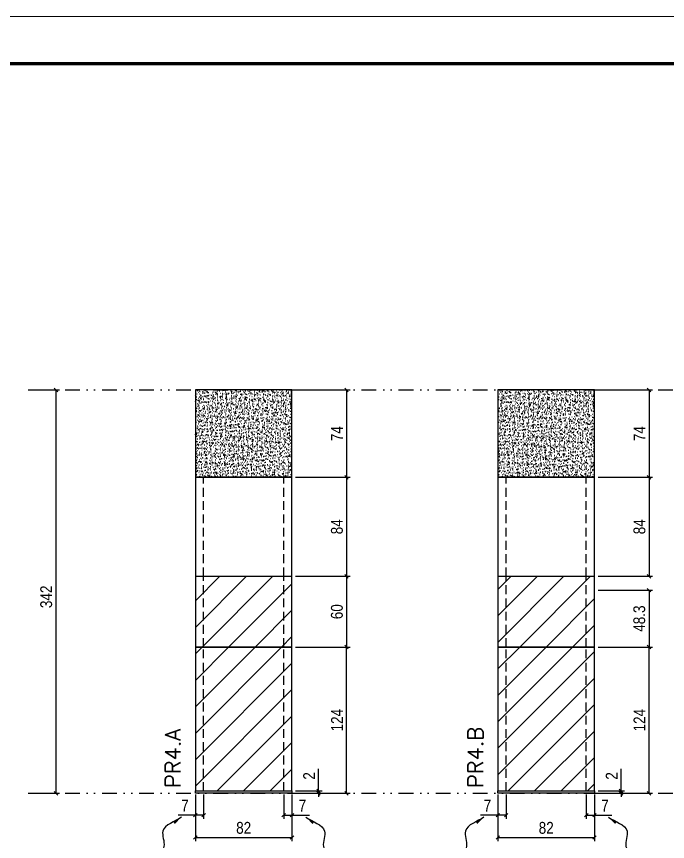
# Model space of a CAD drawing. Extents: x 2102 to 8383, y -13264 to 2718.
# Drawn here: x 2527 to 3080, y -8319 to -7620 of the extents above; entities that cross this region are included whole.
import ezdxf

# ---------------------------------------------------------------- set-up
doc = ezdxf.new("R2010")
doc.units = 0
for name, pattern in [('DASHED', [0.75, 0.5, -0.25]), ('DIVIDE2', [0.625, 0.25, -0.125, 0, -0.125, 0, -0.125]), ('HIDDEN', [0.375, 0.25, -0.125])]:
    doc.linetypes.add(name, pattern=pattern)
for name, color, linetype in [('COTA', 241, 'Continuous'), ('cotas', 4, 'Continuous'), ('Nível', 160, 'Continuous'), ('Painéis', 200, 'Continuous'), ('Sarrafo de Pressão', 42, 'HIDDEN')]:
    doc.layers.add(name, color=color, linetype=linetype)
for name, color, linetype, lineweight in [('Folhas', 255, 'Continuous', 9), ('Hachura', 251, 'Continuous', 9), ('SARRAFO DE PRESSAO', 251, 'DASHED', 9), ('Texto Seção', 7, 'Continuous', 15)]:
    doc.layers.add(name, color=color, linetype=linetype, lineweight=lineweight)
doc.styles.add('COTA TECNICA', font='techl___.ttf', dxfattribs={"height": 10})
doc.styles.add('COTA TECNICA-50', font='techl___.ttf', dxfattribs={"height": 10})
doc.styles.add('REGUA-120', font='ROMANS.shx', dxfattribs={"height": 15})
doc.styles.get("Standard").update_dxf_attribs({"font": 'arial.ttf'})
doc.dimstyles.new('COTA PAINEL-50', dxfattribs={"dimtxt": 10, "dimasz": 3, "dimexe": 3, "dimexo": 3, "dimgap": 3, "dimtad": 1, "dimdec": 1, "dimzin": 12, "dimdsep": 46, "dimtxsty": 'COTA TECNICA-50', "dimblk1": 'OBLIQUE', "dimblk2": 'OBLIQUE', "dimsah": 1, "dimcen": 0.9, "dimclrd": 4, "dimclre": 4, "dimclrt": 240, "dimadec": 1, "dimazin": 3, "dimtfac": 1, "dimtdec": 1, "dimtmove": 0, "dimatfit": 3, "dimfxl": 1, "dimtolj": 1, "dimtzin": 12, "dimarcsym": 0})
doc.dimstyles.new('PAINEL', dxfattribs={"dimtxt": 10, "dimasz": 3, "dimexe": 3, "dimexo": 3, "dimgap": 3, "dimtad": 1, "dimdec": 1, "dimzin": 12, "dimdsep": 46, "dimtxsty": 'COTA TECNICA', "dimblk1": 'OBLIQUE', "dimblk2": 'OBLIQUE', "dimsah": 1, "dimcen": 0.9, "dimclrd": 4, "dimclre": 4, "dimclrt": 240, "dimadec": 1, "dimazin": 3, "dimtfac": 1, "dimtdec": 1, "dimtmove": 0, "dimatfit": 3, "dimfxl": 1, "dimtolj": 1, "dimtzin": 12, "dimarcsym": 0})
doc.dimstyles.get("Standard").update_dxf_attribs({"dimtxt": 0.18, "dimasz": 0.18, "dimexe": 0.18, "dimexo": 0.0625, "dimgap": 0.09, "dimtad": 0, "dimtih": 1, "dimtoh": 1, "dimdec": 4, "dimzin": 0, "dimdsep": 46, "dimtxsty": 'Standard', "dimcen": 0.09, "dimadec": 0, "dimazin": 0, "dimtfac": 1, "dimtdec": 4, "dimtofl": 0, "dimtmove": 0, "dimatfit": 3, "dimfxl": 1, "dimtolj": 1, "dimtzin": 0, "dimarcsym": 0})
pattern_1 = [(45, (-128503.716, -32522.603), (-11.2253202, 11.2253202), [])]

# ---------------------------------------------------------------- blocks, each defined once
blk = doc.blocks.new('9999999999')
at = {"layer": 'Folhas'}
blk.add_lwpolyline([(98138.98, 34190.21), (99623.98, 34190.21), (99623.98, 35240.21), (98138.98, 35240.21)], close=True, dxfattribs=at)
at = {"layer": 'Folhas', "color": 30, "const_width": 3}
blk.add_lwpolyline([(98213.98, 34230.21), (99583.98, 34230.21), (99583.98, 35200.21), (98213.98, 35200.21)], close=True, dxfattribs=at)
blk = doc.blocks.new('_Oblique')
at = {"color": 0, "linetype": 'ByBlock', "lineweight": -2}
blk.add_line((-0.5, -0.5), (0.5, 0.5), dxfattribs=at)
blk = doc.blocks.new('*D1346')
at = {"layer": 'cotas', "color": 4, "linetype": 'ByBlock', "lineweight": -2, "transparency": 16777216}
for p, q in [((2539.94, -7936.29), (2563.66, -7936.29)), ((2560.66, -7936.29), (2560.66, -8278.29)), ((2539.94, -8278.29), (2563.66, -8278.29))]:
    blk.add_line(p, q, dxfattribs=at)
at = {"layer": 'Defpoints', "color": 0, "linetype": 'ByBlock', "transparency": 16777216}
for p in [(2536.94, -7936.29), (2536.94, -8278.29), (2560.66, -8278.29)]:
    blk.add_point(p, dxfattribs=at)
at = {"layer": 'cotas', "color": 4, "linetype": 'ByBlock', "lineweight": -2, "transparency": 16777216, "xscale": 3, "yscale": 3, "zscale": 3}
for p, rotation in [((2560.66, -7936.29), 90), ((2560.66, -8278.29), 270)]:
    blk.add_blockref('_Oblique', p, dxfattribs=dict(at, rotation=rotation))
at = {"layer": 'cotas', "color": 240, "linetype": 'ByBlock', "transparency": 16777216, "insert": (2552.44, -8111.67), "char_height": 10, "attachment_point": 5, "rotation": 90, "style": 'COTA TECNICA'}
blk.add_mtext('\\A1;342', dxfattribs=at)
blk = doc.blocks.new('*D716')
at = {"layer": 'COTA', "color": 4, "lineweight": -2, "transparency": 16777216}
for p, q in [((2678.95, -8279.29), (2678.95, -8318.74)), ((2760.95, -8279.29), (2760.95, -8318.74)), ((2678.95, -8315.74), (2760.95, -8315.74))]:
    blk.add_line(p, q, dxfattribs=at)
at = {"layer": 'Defpoints', "color": 0, "transparency": 16777216}
for p in [(2678.95, -8276.29), (2760.95, -8276.29), (2760.95, -8315.74)]:
    blk.add_point(p, dxfattribs=at)
at = {"layer": 'COTA', "color": 4, "lineweight": -2, "transparency": 16777216, "xscale": 3, "yscale": 3, "zscale": 3, "rotation": 180}
blk.add_blockref('_Oblique', (2678.95, -8315.74), dxfattribs=at)
at = {"layer": 'COTA', "color": 4, "lineweight": -2, "transparency": 16777216, "xscale": 3, "yscale": 3, "zscale": 3}
blk.add_blockref('_Oblique', (2760.95, -8315.74), dxfattribs=at)
at = {"layer": 'COTA', "color": 240, "transparency": 16777216, "insert": (2719.95, -8307.65), "char_height": 10, "attachment_point": 5, "style": 'COTA TECNICA'}
blk.add_mtext('\\A1;82', dxfattribs=at)
blk = doc.blocks.new('*D717')
at = {"layer": 'COTA', "color": 4, "lineweight": -2, "transparency": 16777216}
for p, q in [((2678.95, -8281.29), (2678.95, -8299.8)), ((2685.95, -8279.29), (2685.95, -8299.8)), ((2678.95, -8296.8), (2664.22, -8296.8)), ((2685.95, -8296.8), (2678.95, -8296.8))]:
    blk.add_line(p, q, dxfattribs=at)
at = {"layer": 'Defpoints', "color": 0, "transparency": 16777216}
for p in [(2678.95, -8278.29), (2685.95, -8276.29), (2678.95, -8296.8)]:
    blk.add_point(p, dxfattribs=at)
at = {"layer": 'COTA', "color": 4, "lineweight": -2, "transparency": 16777216, "xscale": 3, "yscale": 3, "zscale": 3, "rotation": 180}
blk.add_blockref('_Oblique', (2678.95, -8296.8), dxfattribs=at)
at = {"layer": 'COTA', "color": 4, "lineweight": -2, "transparency": 16777216, "xscale": 3, "yscale": 3, "zscale": 3}
blk.add_blockref('_Oblique', (2685.95, -8296.8), dxfattribs=at)
at = {"layer": 'COTA', "color": 240, "transparency": 16777216, "insert": (2670.09, -8288.73), "char_height": 10, "attachment_point": 5, "style": 'COTA TECNICA-50'}
blk.add_mtext('\\A1;7', dxfattribs=at)
blk = doc.blocks.new('*D718')
at = {"layer": 'COTA', "color": 4, "lineweight": -2, "transparency": 16777216}
for p, q in [((2753.95, -8279.29), (2753.95, -8299.8)), ((2760.95, -8281.29), (2760.95, -8299.8)), ((2753.95, -8296.8), (2760.95, -8296.8)), ((2760.95, -8296.8), (2775.68, -8296.8))]:
    blk.add_line(p, q, dxfattribs=at)
at = {"layer": 'Defpoints', "color": 0, "transparency": 16777216}
for p in [(2753.95, -8276.29), (2760.95, -8278.29), (2760.95, -8296.8)]:
    blk.add_point(p, dxfattribs=at)
at = {"layer": 'COTA', "color": 4, "lineweight": -2, "transparency": 16777216, "xscale": 3, "yscale": 3, "zscale": 3, "rotation": 180}
blk.add_blockref('_Oblique', (2753.95, -8296.8), dxfattribs=at)
at = {"layer": 'COTA', "color": 4, "lineweight": -2, "transparency": 16777216, "xscale": 3, "yscale": 3, "zscale": 3}
blk.add_blockref('_Oblique', (2760.95, -8296.8), dxfattribs=at)
at = {"layer": 'COTA', "color": 240, "transparency": 16777216, "insert": (2769.82, -8288.73), "char_height": 10, "attachment_point": 5, "style": 'COTA TECNICA-50'}
blk.add_mtext('\\A1;7', dxfattribs=at)
blk = doc.blocks.new('*D719')
at = {"layer": 'COTA', "color": 4, "lineweight": -2, "transparency": 16777216}
for p, q in [((2763.95, -8154.29), (2810.19, -8154.29)), ((2807.19, -8278.29), (2807.19, -8154.29)), ((2763.95, -8278.29), (2810.19, -8278.29))]:
    blk.add_line(p, q, dxfattribs=at)
at = {"layer": 'Defpoints', "color": 0, "transparency": 16777216}
for p in [(2760.95, -8154.29), (2807.19, -8154.29), (2760.95, -8278.29)]:
    blk.add_point(p, dxfattribs=at)
at = {"layer": 'COTA', "color": 4, "lineweight": -2, "transparency": 16777216, "xscale": 3, "yscale": 3, "zscale": 3}
for p, rotation in [((2807.19, -8154.29), 90), ((2807.19, -8278.29), 270)]:
    blk.add_blockref('_Oblique', p, dxfattribs=dict(at, rotation=rotation))
at = {"layer": 'COTA', "color": 240, "transparency": 16777216, "insert": (2799.12, -8216.29), "char_height": 10, "attachment_point": 5, "rotation": 90, "style": 'COTA TECNICA-50'}
blk.add_mtext('\\A1;124', dxfattribs=at)
blk = doc.blocks.new('*D720')
at = {"layer": 'COTA', "color": 4, "lineweight": -2, "transparency": 16777216}
for p, q in [((2783.48, -8276.29), (2783.48, -8257.49)), ((2763.95, -8276.29), (2786.48, -8276.29)), ((2763.95, -8278.29), (2786.48, -8278.29)), ((2783.48, -8278.29), (2783.48, -8276.29)), ((2783.48, -8278.29), (2783.48, -8281.29))]:
    blk.add_line(p, q, dxfattribs=at)
at = {"layer": 'Defpoints', "color": 0, "transparency": 16777216}
for p in [(2760.95, -8276.29), (2760.95, -8278.29), (2783.48, -8278.29)]:
    blk.add_point(p, dxfattribs=at)
at = {"layer": 'COTA', "color": 4, "lineweight": -2, "transparency": 16777216, "xscale": 3, "yscale": 3, "zscale": 3}
for p, rotation in [((2783.48, -8276.29), 270), ((2783.48, -8278.29), 90)]:
    blk.add_blockref('_Oblique', p, dxfattribs=dict(at, rotation=rotation))
at = {"layer": 'COTA', "color": 240, "transparency": 16777216, "insert": (2775.48, -8263.54), "char_height": 10, "attachment_point": 5, "rotation": 90, "style": 'COTA TECNICA-50'}
blk.add_mtext('\\A1;2', dxfattribs=at)
blk = doc.blocks.new('*D721')
at = {"layer": 'COTA', "color": 4, "linetype": 'ByBlock', "lineweight": -2, "transparency": 16777216}
for p, q in [((2763.95, -8010.29), (2810.19, -8010.29)), ((2807.19, -8010.29), (2807.19, -8094.29)), ((2763.95, -8094.29), (2810.19, -8094.29))]:
    blk.add_line(p, q, dxfattribs=at)
at = {"layer": 'Defpoints', "color": 0, "linetype": 'ByBlock', "transparency": 16777216}
for p in [(2760.95, -8010.29), (2760.95, -8094.29), (2807.19, -8094.29)]:
    blk.add_point(p, dxfattribs=at)
at = {"layer": 'COTA', "color": 4, "linetype": 'ByBlock', "lineweight": -2, "transparency": 16777216, "xscale": 3, "yscale": 3, "zscale": 3}
for p, rotation in [((2807.19, -8010.29), 90), ((2807.19, -8094.29), 270)]:
    blk.add_blockref('_Oblique', p, dxfattribs=dict(at, rotation=rotation))
at = {"layer": 'COTA', "color": 240, "linetype": 'ByBlock', "transparency": 16777216, "insert": (2799.1, -8052.29), "char_height": 10, "attachment_point": 5, "rotation": 90, "style": 'COTA TECNICA'}
blk.add_mtext('\\A1;84', dxfattribs=at)
blk = doc.blocks.new('*D1370')
at = {"layer": 'COTA', "color": 4, "linetype": 'ByBlock', "lineweight": -2, "transparency": 16777216}
for p, q in [((2763.95, -7936.29), (2810.19, -7936.29)), ((2807.19, -7936.29), (2807.19, -8010.29)), ((2763.95, -8010.29), (2810.19, -8010.29))]:
    blk.add_line(p, q, dxfattribs=at)
at = {"layer": 'Defpoints', "color": 0, "linetype": 'ByBlock', "transparency": 16777216}
for p in [(2760.95, -7936.29), (2760.95, -8010.29), (2807.19, -8010.29)]:
    blk.add_point(p, dxfattribs=at)
at = {"layer": 'COTA', "color": 4, "linetype": 'ByBlock', "lineweight": -2, "transparency": 16777216, "xscale": 3, "yscale": 3, "zscale": 3}
for p, rotation in [((2807.19, -7936.29), 90), ((2807.19, -8010.29), 270)]:
    blk.add_blockref('_Oblique', p, dxfattribs=dict(at, rotation=rotation))
at = {"layer": 'COTA', "color": 240, "linetype": 'ByBlock', "transparency": 16777216, "insert": (2799.12, -7973.29), "char_height": 10, "attachment_point": 5, "rotation": 90, "style": 'COTA TECNICA'}
blk.add_mtext('\\A1;74', dxfattribs=at)
blk = doc.blocks.new('*D722')
at = {"layer": 'COTA', "color": 4, "lineweight": -2, "transparency": 16777216}
for p, q in [((2935.67, -8279.29), (2935.67, -8318.74)), ((3017.67, -8279.29), (3017.67, -8318.74)), ((2935.67, -8315.74), (3017.67, -8315.74))]:
    blk.add_line(p, q, dxfattribs=at)
at = {"layer": 'Defpoints', "color": 0, "transparency": 16777216}
for p in [(2935.67, -8276.29), (3017.67, -8276.29), (3017.67, -8315.74)]:
    blk.add_point(p, dxfattribs=at)
at = {"layer": 'COTA', "color": 4, "lineweight": -2, "transparency": 16777216, "xscale": 3, "yscale": 3, "zscale": 3, "rotation": 180}
blk.add_blockref('_Oblique', (2935.67, -8315.74), dxfattribs=at)
at = {"layer": 'COTA', "color": 4, "lineweight": -2, "transparency": 16777216, "xscale": 3, "yscale": 3, "zscale": 3}
blk.add_blockref('_Oblique', (3017.67, -8315.74), dxfattribs=at)
at = {"layer": 'COTA', "color": 240, "transparency": 16777216, "insert": (2976.67, -8307.65), "char_height": 10, "attachment_point": 5, "style": 'COTA TECNICA'}
blk.add_mtext('\\A1;82', dxfattribs=at)
blk = doc.blocks.new('*D723')
at = {"layer": 'COTA', "color": 4, "lineweight": -2, "transparency": 16777216}
for p, q in [((2935.67, -8281.29), (2935.67, -8299.8)), ((2942.67, -8279.29), (2942.67, -8299.8)), ((2935.67, -8296.8), (2920.94, -8296.8)), ((2942.67, -8296.8), (2935.67, -8296.8))]:
    blk.add_line(p, q, dxfattribs=at)
at = {"layer": 'Defpoints', "color": 0, "transparency": 16777216}
for p in [(2935.67, -8278.29), (2942.67, -8276.29), (2935.67, -8296.8)]:
    blk.add_point(p, dxfattribs=at)
at = {"layer": 'COTA', "color": 4, "lineweight": -2, "transparency": 16777216, "xscale": 3, "yscale": 3, "zscale": 3, "rotation": 180}
blk.add_blockref('_Oblique', (2935.67, -8296.8), dxfattribs=at)
at = {"layer": 'COTA', "color": 4, "lineweight": -2, "transparency": 16777216, "xscale": 3, "yscale": 3, "zscale": 3}
blk.add_blockref('_Oblique', (2942.67, -8296.8), dxfattribs=at)
at = {"layer": 'COTA', "color": 240, "transparency": 16777216, "insert": (2926.8, -8288.73), "char_height": 10, "attachment_point": 5, "style": 'COTA TECNICA-50'}
blk.add_mtext('\\A1;7', dxfattribs=at)
blk = doc.blocks.new('*D724')
at = {"layer": 'COTA', "color": 4, "lineweight": -2, "transparency": 16777216}
for p, q in [((3010.67, -8279.29), (3010.67, -8299.8)), ((3017.67, -8281.29), (3017.67, -8299.8)), ((3010.67, -8296.8), (3017.67, -8296.8)), ((3017.67, -8296.8), (3032.4, -8296.8))]:
    blk.add_line(p, q, dxfattribs=at)
at = {"layer": 'Defpoints', "color": 0, "transparency": 16777216}
for p in [(3010.67, -8276.29), (3017.67, -8278.29), (3017.67, -8296.8)]:
    blk.add_point(p, dxfattribs=at)
at = {"layer": 'COTA', "color": 4, "lineweight": -2, "transparency": 16777216, "xscale": 3, "yscale": 3, "zscale": 3, "rotation": 180}
blk.add_blockref('_Oblique', (3010.67, -8296.8), dxfattribs=at)
at = {"layer": 'COTA', "color": 4, "lineweight": -2, "transparency": 16777216, "xscale": 3, "yscale": 3, "zscale": 3}
blk.add_blockref('_Oblique', (3017.67, -8296.8), dxfattribs=at)
at = {"layer": 'COTA', "color": 240, "transparency": 16777216, "insert": (3026.53, -8288.73), "char_height": 10, "attachment_point": 5, "style": 'COTA TECNICA-50'}
blk.add_mtext('\\A1;7', dxfattribs=at)
blk = doc.blocks.new('*D725')
at = {"layer": 'COTA', "color": 4, "lineweight": -2, "transparency": 16777216}
for p, q in [((3020.67, -8154.29), (3066.91, -8154.29)), ((3063.91, -8278.29), (3063.91, -8154.29)), ((3020.67, -8278.29), (3066.91, -8278.29))]:
    blk.add_line(p, q, dxfattribs=at)
at = {"layer": 'Defpoints', "color": 0, "transparency": 16777216}
for p in [(3017.67, -8154.29), (3063.91, -8154.29), (3017.67, -8278.29)]:
    blk.add_point(p, dxfattribs=at)
at = {"layer": 'COTA', "color": 4, "lineweight": -2, "transparency": 16777216, "xscale": 3, "yscale": 3, "zscale": 3}
for p, rotation in [((3063.91, -8154.29), 90), ((3063.91, -8278.29), 270)]:
    blk.add_blockref('_Oblique', p, dxfattribs=dict(at, rotation=rotation))
at = {"layer": 'COTA', "color": 240, "transparency": 16777216, "insert": (3055.83, -8216.29), "char_height": 10, "attachment_point": 5, "rotation": 90, "style": 'COTA TECNICA-50'}
blk.add_mtext('\\A1;124', dxfattribs=at)
blk = doc.blocks.new('*D726')
at = {"layer": 'COTA', "color": 4, "lineweight": -2, "transparency": 16777216}
for p, q in [((3040.19, -8276.29), (3040.19, -8257.49)), ((3020.67, -8276.29), (3043.19, -8276.29)), ((3020.67, -8278.29), (3043.19, -8278.29)), ((3040.19, -8278.29), (3040.19, -8276.29)), ((3040.19, -8278.29), (3040.19, -8281.29))]:
    blk.add_line(p, q, dxfattribs=at)
at = {"layer": 'Defpoints', "color": 0, "transparency": 16777216}
for p in [(3017.67, -8276.29), (3017.67, -8278.29), (3040.19, -8278.29)]:
    blk.add_point(p, dxfattribs=at)
at = {"layer": 'COTA', "color": 4, "lineweight": -2, "transparency": 16777216, "xscale": 3, "yscale": 3, "zscale": 3}
for p, rotation in [((3040.19, -8276.29), 270), ((3040.19, -8278.29), 90)]:
    blk.add_blockref('_Oblique', p, dxfattribs=dict(at, rotation=rotation))
at = {"layer": 'COTA', "color": 240, "transparency": 16777216, "insert": (3032.19, -8263.54), "char_height": 10, "attachment_point": 5, "rotation": 90, "style": 'COTA TECNICA-50'}
blk.add_mtext('\\A1;2', dxfattribs=at)
blk = doc.blocks.new('*D727')
at = {"layer": 'COTA', "color": 4, "linetype": 'ByBlock', "lineweight": -2, "transparency": 16777216}
for p, q in [((3020.67, -8010.29), (3066.91, -8010.29)), ((3063.91, -8010.29), (3063.91, -8094.29)), ((3020.67, -8094.29), (3066.91, -8094.29))]:
    blk.add_line(p, q, dxfattribs=at)
at = {"layer": 'Defpoints', "color": 0, "linetype": 'ByBlock', "transparency": 16777216}
for p in [(3017.67, -8010.29), (3017.67, -8094.29), (3063.91, -8094.29)]:
    blk.add_point(p, dxfattribs=at)
at = {"layer": 'COTA', "color": 4, "linetype": 'ByBlock', "lineweight": -2, "transparency": 16777216, "xscale": 3, "yscale": 3, "zscale": 3}
for p, rotation in [((3063.91, -8010.29), 90), ((3063.91, -8094.29), 270)]:
    blk.add_blockref('_Oblique', p, dxfattribs=dict(at, rotation=rotation))
at = {"layer": 'COTA', "color": 240, "linetype": 'ByBlock', "transparency": 16777216, "insert": (3055.81, -8052.29), "char_height": 10, "attachment_point": 5, "rotation": 90, "style": 'COTA TECNICA'}
blk.add_mtext('\\A1;84', dxfattribs=at)
blk = doc.blocks.new('*D1371')
at = {"layer": 'COTA', "color": 4, "linetype": 'ByBlock', "lineweight": -2, "transparency": 16777216}
for p, q in [((3020.67, -7936.29), (3066.91, -7936.29)), ((3063.91, -7936.29), (3063.91, -8010.29)), ((3020.67, -8010.29), (3066.91, -8010.29))]:
    blk.add_line(p, q, dxfattribs=at)
at = {"layer": 'Defpoints', "color": 0, "linetype": 'ByBlock', "transparency": 16777216}
for p in [(3017.67, -7936.29), (3017.67, -8010.29), (3063.91, -8010.29)]:
    blk.add_point(p, dxfattribs=at)
at = {"layer": 'COTA', "color": 4, "linetype": 'ByBlock', "lineweight": -2, "transparency": 16777216, "xscale": 3, "yscale": 3, "zscale": 3}
for p, rotation in [((3063.91, -7936.29), 90), ((3063.91, -8010.29), 270)]:
    blk.add_blockref('_Oblique', p, dxfattribs=dict(at, rotation=rotation))
at = {"layer": 'COTA', "color": 240, "linetype": 'ByBlock', "transparency": 16777216, "insert": (3055.83, -7973.29), "char_height": 10, "attachment_point": 5, "rotation": 90, "style": 'COTA TECNICA'}
blk.add_mtext('\\A1;74', dxfattribs=at)
blk = doc.blocks.new('*D258')
at = {"layer": 'COTA', "color": 4, "linetype": 'ByBlock', "lineweight": -2, "transparency": 16777216}
for p, q in [((2763.95, -8094.29), (2810.19, -8094.29)), ((2807.19, -8094.29), (2807.19, -8154.29)), ((2763.95, -8154.29), (2810.19, -8154.29))]:
    blk.add_line(p, q, dxfattribs=at)
at = {"layer": 'Defpoints', "color": 0, "linetype": 'ByBlock', "transparency": 16777216}
for p in [(2760.95, -8094.29), (2760.95, -8154.29), (2807.19, -8154.29)]:
    blk.add_point(p, dxfattribs=at)
at = {"layer": 'COTA', "color": 4, "linetype": 'ByBlock', "lineweight": -2, "transparency": 16777216, "xscale": 3, "yscale": 3, "zscale": 3}
for p, rotation in [((2807.19, -8094.29), 90), ((2807.19, -8154.29), 270)]:
    blk.add_blockref('_Oblique', p, dxfattribs=dict(at, rotation=rotation))
at = {"layer": 'COTA', "color": 240, "linetype": 'ByBlock', "transparency": 16777216, "insert": (2799.09, -8124.29), "char_height": 10, "attachment_point": 5, "rotation": 90, "style": 'COTA TECNICA'}
blk.add_mtext('\\A1;60', dxfattribs=at)
blk = doc.blocks.new('*D1039')
at = {"layer": 'COTA', "color": 4, "linetype": 'ByBlock', "lineweight": -2, "transparency": 16777216}
for p, q in [((3020.67, -8106.02), (3066.91, -8106.02)), ((3063.91, -8106.02), (3063.91, -8154.29)), ((3020.67, -8154.29), (3066.91, -8154.29))]:
    blk.add_line(p, q, dxfattribs=at)
at = {"layer": 'Defpoints', "color": 0, "linetype": 'ByBlock', "transparency": 16777216}
for p in [(3017.67, -8106.02), (3017.67, -8154.29), (3063.91, -8154.29)]:
    blk.add_point(p, dxfattribs=at)
at = {"layer": 'COTA', "color": 4, "linetype": 'ByBlock', "lineweight": -2, "transparency": 16777216, "xscale": 3, "yscale": 3, "zscale": 3}
for p, rotation in [((3063.91, -8106.02), 90), ((3063.91, -8154.29), 270)]:
    blk.add_blockref('_Oblique', p, dxfattribs=dict(at, rotation=rotation))
at = {"layer": 'COTA', "color": 240, "linetype": 'ByBlock', "transparency": 16777216, "insert": (3055.67, -8130.16), "char_height": 10, "attachment_point": 5, "rotation": 90, "style": 'COTA TECNICA'}
blk.add_mtext('\\A1;48.3', dxfattribs=at)

msp = doc.modelspace()

# ---------------------------------------------------------------- hatches: boundary and pattern name
at = {"layer": 'COTA', "linetype": 'ByBlock'}
h = msp.add_hatch(dxfattribs=at)
h.set_pattern_fill('AR-CONC', color=256, scale=0.03)
h.set_pattern_definition([(50, (-131687.216, -36003.328), (5.46554007, -0.47817257), [0.5715, -6.2865]), (355, (-131687.216, -36003.328), (-1.05730264, 5.73170536), [0.4572, -5.02921753]), (100.4514447, (-131686.7604, -36003.368), (4.40823741, 5.25353256), [0.48570026, -5.34270734]), (46.1842, (-131687.216, -36001.804), (8.13237123, -1.26126984), [0.85725, -9.42975]), (96.6355576, (-131686.538, -36001.909), (7.122124, 7.42278374), [0.7285507, -8.01406824]), (351.184151, (-131687.216, -36001.804), (7.122124, 7.42278374), [0.685799, -7.54379196]), (21, (-131686.454, -36002.185), (4.54843174, -3.06795595), [0.5715, -6.2865]), (326, (-131686.454, -36002.185), (1.85406085, 5.52563898), [0.4572, -5.0292]), (71.451445, (-131686.075, -36002.4406), (6.40249258, 2.45768307), [0.48570026, -5.34269813]), (37.5, (-131687.2158, -36003.328), (0.092658098, 2.536651166), [0, -4.96824, 0, -5.1054, 0, -5.04825]), (7.5, (-131687.2158, -36003.328), (2.004589875, 3.005417245), [0, -2.91084, 0, -4.85394, 0, -1.92405]), (327.5, (-131688.915, -36003.328), (4.067717855, -0.17186232), [0, -1.905, 0, -5.9436, 0, -7.8867]), (317.5, (-131689.677, -36003.328), (4.44387544, 0.76279473), [0, -2.4765, 0, -3.94716, 0, -5.6007])])
h.paths.add_polyline_path([(2760.95, -7936.29), (2678.95, -7936.29), (2678.95, -8010.29), (2760.95, -8010.29)])
h = msp.add_hatch(dxfattribs=at)
h.set_pattern_fill('AR-CONC', color=256, scale=0.03)
h.set_pattern_definition([(50, (-131430.5006, -36003.328), (5.46554007, -0.47817257), [0.5715, -6.2865]), (355, (-131430.5006, -36003.328), (-1.05730264, 5.73170536), [0.4572, -5.02921753]), (100.4514447, (-131430.045, -36003.368), (4.40823741, 5.25353256), [0.48570026, -5.34270734]), (46.1842, (-131430.5006, -36001.804), (8.13237123, -1.26126984), [0.85725, -9.42975]), (96.6355576, (-131429.823, -36001.909), (7.122124, 7.42278374), [0.7285507, -8.01406824]), (351.184151, (-131430.5006, -36001.804), (7.122124, 7.42278374), [0.685799, -7.54379196]), (21, (-131429.7386, -36002.185), (4.54843174, -3.06795595), [0.5715, -6.2865]), (326, (-131429.7386, -36002.185), (1.85406085, 5.52563898), [0.4572, -5.0292]), (71.451445, (-131429.3595, -36002.4406), (6.40249258, 2.45768307), [0.48570026, -5.34269813]), (37.5, (-131430.5006, -36003.328), (0.092658098, 2.536651166), [0, -4.96824, 0, -5.1054, 0, -5.04825]), (7.5, (-131430.5006, -36003.328), (2.004589875, 3.005417245), [0, -2.91084, 0, -4.85394, 0, -1.92405]), (327.5, (-131432.1998, -36003.328), (4.067717855, -0.17186232), [0, -1.905, 0, -5.9436, 0, -7.8867]), (317.5, (-131432.962, -36003.328), (4.44387544, 0.76279473), [0, -2.4765, 0, -3.94716, 0, -5.6007])])
h.paths.add_polyline_path([(3017.67, -7936.29), (2935.67, -7936.29), (2935.67, -8010.29), (3017.67, -8010.29)])
at = {"layer": 'Hachura', "linetype": 'ByBlock'}
h = msp.add_hatch(dxfattribs=at)
h.set_pattern_fill('ANSI31', color=256, scale=5)
h.set_pattern_definition(pattern_1)
h.paths.add_polyline_path([(2760.95, -8154.29), (2760.95, -8094.29), (2678.95, -8094.29), (2678.95, -8154.29)])
h = msp.add_hatch(dxfattribs=at)
h.set_pattern_fill('ANSI31', color=256, scale=5)
h.set_pattern_definition(pattern_1)
h.paths.add_polyline_path([(3017.67, -8154.29), (3017.67, -8094.29), (2935.67, -8094.29), (2935.67, -8154.29)])
h = msp.add_hatch(dxfattribs=at)
h.set_pattern_fill('ANSI31', color=256, scale=5)
h.set_pattern_definition(pattern_1)
h.paths.add_polyline_path([(2760.95, -8154.29), (2678.95, -8154.29), (2678.95, -8276.29), (2760.95, -8276.29)])
h = msp.add_hatch(dxfattribs=at)
h.set_pattern_fill('ANSI31', color=256, scale=5)
h.set_pattern_definition(pattern_1)
h.paths.add_polyline_path([(3017.67, -8154.29), (2935.67, -8154.29), (2935.67, -8276.29), (3017.67, -8276.29)])

# ---------------------------------------------------------------- linework, layer by layer
at = {"layer": 'COTA', "linetype": 'ByBlock'}
for points in [[(2678.95, -8010.29), (2760.95, -8010.29), (2760.95, -7936.29), (2678.95, -7936.29)], [(2935.67, -8010.29), (3017.67, -8010.29), (3017.67, -7936.29), (2935.67, -7936.29)]]:
    msp.add_lwpolyline(points, close=True, dxfattribs=at)
at = {"layer": 'Nível', "color": 4, "linetype": 'DIVIDE2', "ltscale": 50}
for p, q in [((2536.94, -7936.29), (3547.28, -7936.29)), ((2536.94, -8278.29), (3547.28, -8278.29))]:
    msp.add_line(p, q, dxfattribs=at)
at = {"layer": 'Painéis'}
for p, q in [((2760.95, -8010.29), (2678.95, -8010.29)), ((2678.95, -8010.29), (2678.95, -8154.29)), ((2760.95, -8154.29), (2760.95, -8010.29)), ((3017.67, -8010.29), (2935.67, -8010.29)), ((2935.67, -8010.29), (2935.67, -8154.29)), ((3017.67, -8154.29), (3017.67, -8010.29)), ((2678.95, -8094.29), (2760.95, -8094.29)), ((2935.67, -8094.29), (3017.67, -8094.29)), ((2678.95, -8154.29), (2760.95, -8154.29)), ((2935.67, -8154.29), (3017.67, -8154.29))]:
    msp.add_line(p, q, dxfattribs=at)
for points in [[(2678.95, -8276.29), (2760.95, -8276.29), (2760.95, -8154.29), (2678.95, -8154.29)], [(2935.67, -8276.29), (3017.67, -8276.29), (3017.67, -8154.29), (2935.67, -8154.29)], [(2678.95, -8276.29), (2760.95, -8276.29), (2760.95, -8278.29), (2678.95, -8278.29)], [(2935.67, -8276.29), (3017.67, -8276.29), (3017.67, -8278.29), (2935.67, -8278.29)]]:
    msp.add_lwpolyline(points, close=True, dxfattribs=at)
at = {"layer": 'Sarrafo de Pressão', "ltscale": 30}
for p, q in [((2685.95, -8094.29), (2685.95, -8010.29)), ((2753.95, -8094.29), (2753.95, -8010.29)), ((2942.67, -8094.29), (2942.67, -8010.29)), ((3010.67, -8094.29), (3010.67, -8010.29)), ((2685.95, -8154.29), (2685.95, -8094.29)), ((2753.95, -8154.29), (2753.95, -8094.29)), ((2942.67, -8154.29), (2942.67, -8094.29)), ((3010.67, -8154.29), (3010.67, -8094.29)), ((2685.95, -8276.29), (2685.95, -8154.29)), ((2753.95, -8276.29), (2753.95, -8154.29)), ((2942.67, -8276.29), (2942.67, -8154.29)), ((3010.67, -8276.29), (3010.67, -8154.29))]:
    msp.add_line(p, q, dxfattribs=at)

# ---------------------------------------------------------------- block references
at = {"layer": 'SARRAFO DE PRESSAO', "color": 6, "linetype": 'ByBlock'}
msp.add_blockref('9999999999', (-96036.69, -42859.78), dxfattribs=at)

# ---------------------------------------------------------------- texts
at = {"layer": 'Texto Seção', "style": 'REGUA-120'}
for s, p in [('PR4.A', (2666.33, -8273.78)), ('PR4.B', (2923.05, -8273.78))]:
    msp.add_text(s, height=13, rotation=90, dxfattribs=at).set_placement(p)

# ---------------------------------------------------------------- dimensions: what is measured, and where the dimension line sits
at = {"layer": 'COTA', "linetype": 'ByBlock'}
for base, p1, p2, picture, middle in [((2807.19, -8010.29), (2760.95, -7936.29), (2760.95, -8010.29), '*D1370', (2799.12, -7973.29)), ((3063.91, -8010.29), (3017.67, -7936.29), (3017.67, -8010.29), '*D1371', (3055.83, -7973.29)), ((2807.19, -8094.29), (2760.95, -8010.29), (2760.95, -8094.29), '*D721', (2799.1, -8052.29)), ((3063.91, -8094.29), (3017.67, -8010.29), (3017.67, -8094.29), '*D727', (3055.81, -8052.29)), ((2807.19, -8154.29), (2760.95, -8094.29), (2760.95, -8154.29), '*D258', (2799.09, -8124.29)), ((3063.91, -8154.29), (3017.67, -8106.02), (3017.67, -8154.29), '*D1039', (3055.67, -8130.16))]:
    dim = msp.add_linear_dim(base=base, p1=p1, p2=p2, angle=90, dimstyle='PAINEL', dxfattribs=at)
    dim.commit()
    dim.dimension.update_dxf_attribs({"geometry": picture, "text_midpoint": middle})
at = {"layer": 'COTA'}
for base, p1, p2, angle, picture, middle in [((2807.19, -8154.29), (2760.95, -8278.29), (2760.95, -8154.29), 90, '*D719', (2799.12, -8216.29)), ((3063.91, -8154.29), (3017.67, -8278.29), (3017.67, -8154.29), 90, '*D725', (3055.83, -8216.29)), ((2678.95, -8296.8), (2685.95, -8276.29), (2678.95, -8278.29), 180, '*D717', (2670.09, -8288.73)), ((2935.67, -8296.8), (2942.67, -8276.29), (2935.67, -8278.29), 180, '*D723', (2926.8, -8288.73))]:
    dim = msp.add_linear_dim(base=base, p1=p1, p2=p2, angle=angle, dimstyle='COTA PAINEL-50', dxfattribs=at)
    dim.commit()
    dim.dimension.update_dxf_attribs({"geometry": picture, "text_midpoint": middle})
for base, p1, p2, picture, middle in [((2783.48, -8278.29), (2760.95, -8276.29), (2760.95, -8278.29), '*D720', (2783.48, -8263.54)), ((3040.19, -8278.29), (3017.67, -8276.29), (3017.67, -8278.29), '*D726', (3040.19, -8263.54))]:
    dim = msp.add_linear_dim(base=base, p1=p1, p2=p2, angle=90, dimstyle='COTA PAINEL-50', dxfattribs=at)
    dim.commit()
    dim.dimension.update_dxf_attribs({"geometry": picture, "text_midpoint": middle, "dimtype": 160})
for base, p1, p2, picture, middle in [((2760.95, -8315.74), (2678.95, -8276.29), (2760.95, -8276.29), '*D716', (2719.95, -8307.65)), ((3017.67, -8315.74), (2935.67, -8276.29), (3017.67, -8276.29), '*D722', (2976.67, -8307.65))]:
    dim = msp.add_linear_dim(base=base, p1=p1, p2=p2, dimstyle='PAINEL', override={"dimarcsym": 2}, dxfattribs=at)
    dim.commit()
    dim.dimension.update_dxf_attribs({"geometry": picture, "text_midpoint": middle})
for base, p1, p2, picture, middle in [((2760.95, -8296.8), (2753.95, -8276.29), (2760.95, -8278.29), '*D718', (2769.82, -8288.73)), ((3017.67, -8296.8), (3010.67, -8276.29), (3017.67, -8278.29), '*D724', (3026.53, -8288.73))]:
    dim = msp.add_linear_dim(base=base, p1=p1, p2=p2, dimstyle='COTA PAINEL-50', dxfattribs=at)
    dim.commit()
    dim.dimension.update_dxf_attribs({"geometry": picture, "text_midpoint": middle})
at = {"layer": 'cotas', "linetype": 'ByBlock'}
dim = msp.add_linear_dim(base=(2560.66, -8278.29), p1=(2536.94, -7936.29), p2=(2536.94, -8278.29), angle=90, dimstyle='PAINEL', dxfattribs=at)
dim.commit()
dim.dimension.update_dxf_attribs({"geometry": '*D1346', "text_midpoint": (2560.66, -8111.67), "dimtype": 160})

# ---------------------------------------------------------------- leaders
at = {"layer": 'COTA', "path_type": 1}
for points in [[(2667.12, -8298.47), (2651.34, -8310.31), (2652.26, -8323.31), (2646.71, -8333.09)], [(2772.78, -8298.47), (2788.57, -8310.31), (2787.64, -8323.31), (2793.19, -8333.09)], [(2923.84, -8298.47), (2908.05, -8310.31), (2908.98, -8323.31), (2903.43, -8333.09)], [(3029.5, -8298.47), (3045.28, -8310.31), (3044.36, -8323.31), (3049.91, -8333.09)]]:
    msp.add_leader(points, dimstyle='Standard', override={"dimasz": 8}, dxfattribs=at)

doc.saveas('drawing.dxf')
